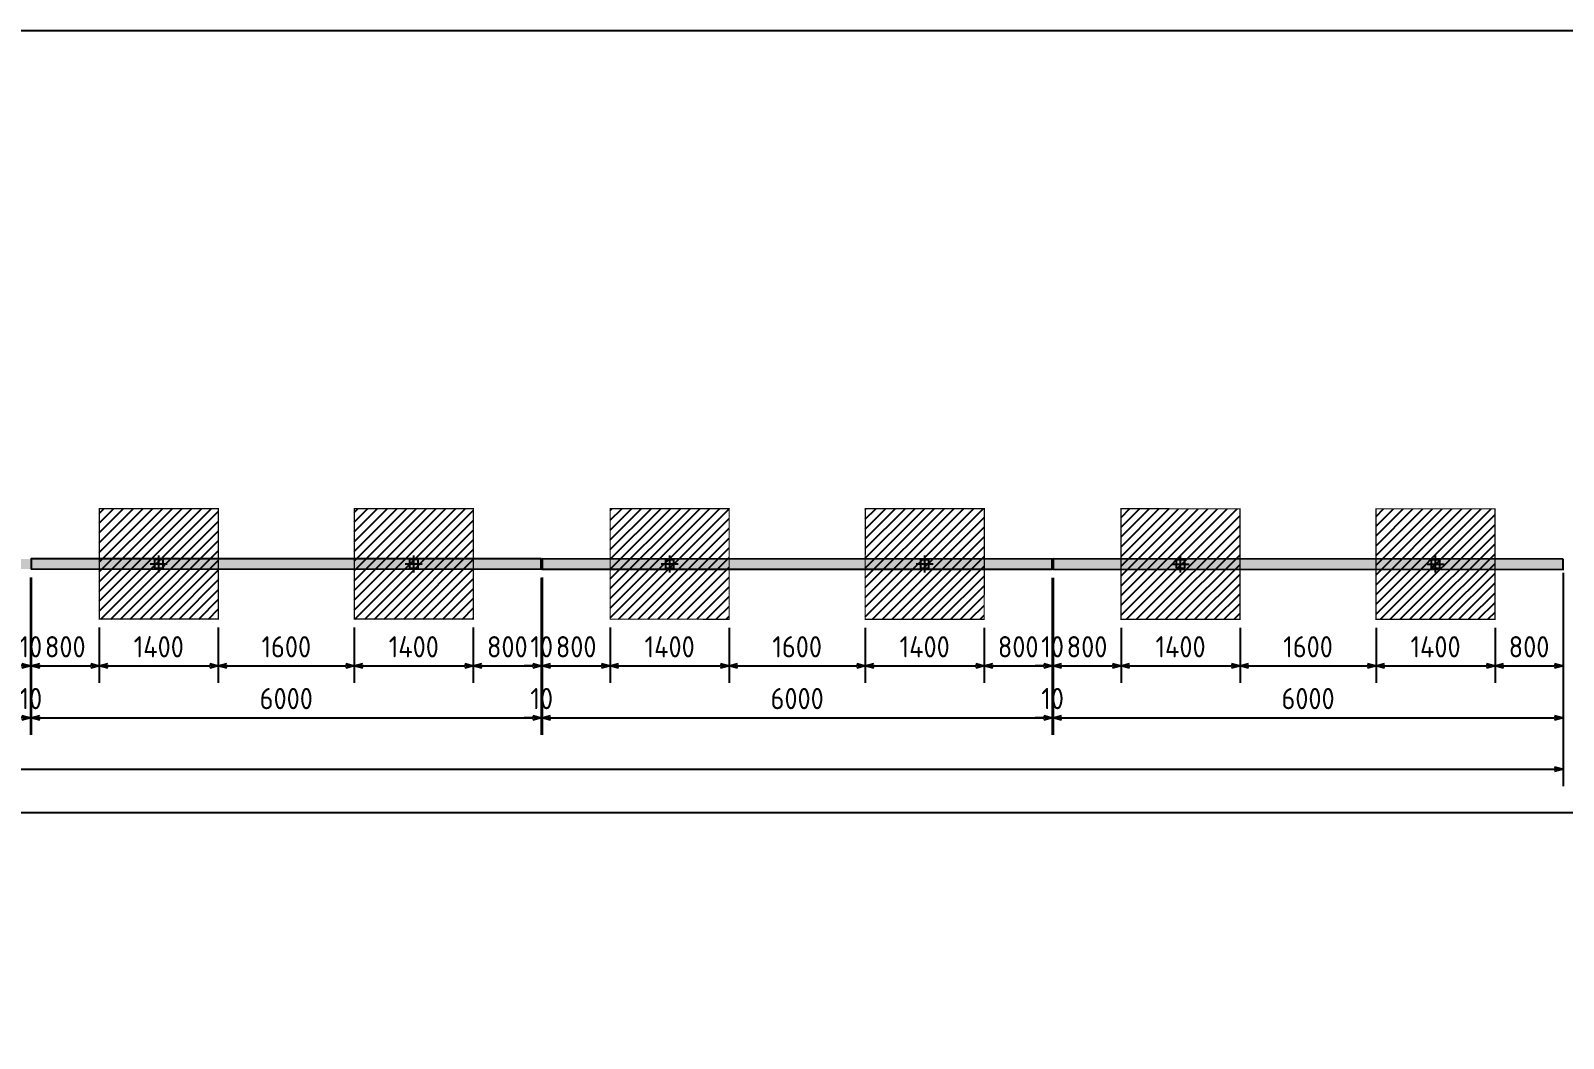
# Model space of a CAD drawing. Header units: centimetres. Extents: x -6122352 to 6876996, y -1694241 to 2592194.
# Drawn here: x 3372715 to 3390746, y 790899 to 802757 of the extents above; entities that cross this region are included whole.
import ezdxf

# ---------------------------------------------------------------- set-up
doc = ezdxf.new("R2010")
doc.units = ezdxf.units.CM
doc.header["$MEASUREMENT"] = 0
doc.header["$PDMODE"] = 66
doc.header["$PDSIZE"] = 100
doc.linetypes.add('CENTER', pattern=[2, 1.25, -0.25, 0.25, -0.25])
doc.layers.get('Defpoints').update_dxf_attribs({"color": 255, "linetype": 'CENTER'})
for name, color, linetype in [('@MI-FOOTINGS', 7, 'Continuous'), ('@MI-TYPE-01', 30, 'Continuous'), ('@MI-TYPE-02', 6, 'Continuous')]:
    doc.layers.add(name, color=color, linetype=linetype)
doc.styles.add('Schueco-BEMSTIL', font='isocpeur.ttf', dxfattribs={"width": 0.9})
doc.dimstyles.new('MI- JWC-TXT-2.5 MM', dxfattribs={"dimscale": 1.5, "dimtxt": 2.5, "dimasz": 1, "dimexe": 2, "dimexo": 1, "dimgap": 1, "dimtad": 1, "dimdec": 0, "dimdsep": 46, "dimtxsty": 'Schueco-BEMSTIL', "dimblk": 'OPEN30', "dimcen": 0, "dimdle": 2, "dimclrd": 140, "dimclre": 8, "dimclrt": 40, "dimadec": 0, "dimazin": 2, "dimtfac": 1, "dimtdec": 0, "dimtix": 1, "dimtmove": 2, "dimatfit": 3, "dimldrblk": 'OPEN', "dimfxl": 2, "dimlwd": -1, "dimlwe": -1, "dimarcsym": 0})

# ---------------------------------------------------------------- blocks, each defined once
blk = doc.blocks.new('T2-FOOTING PLAN')
at = {"layer": '@MI-FOOTINGS', "transparency": 33554679}
h = blk.add_hatch(dxfattribs=at)
h.set_pattern_fill('ANSI31', color=8, scale=650)
h.paths.add_polyline_path([(-700, 650), (700, 650), (700, -650), (-700, -650)])
at = {"layer": '@MI-FOOTINGS', "color": 160, "true_color": 0x3340f0, "const_width": 15}
blk.add_lwpolyline([(-700, 650), (700, 650), (700, -650), (-700, -650)], close=True, dxfattribs=at)
at = {"layer": '@MI-FOOTINGS', "color": 30}
blk.add_point((0, 0), dxfattribs=at)
blk = doc.blocks.new('_Open30')
at = {"color": 0, "linetype": 'ByBlock', "lineweight": -2}
for p, q in [((-1, 0.27), (0, 0)), ((0, 0), (-1, -0.27)), ((0, 0), (-1, 0))]:
    blk.add_line(p, q, dxfattribs=at)
blk = doc.blocks.new('*D995')
at = {"layer": '@MI-TYPE-02', "color": 8, "transparency": 16777216}
for p, q in [((369701, -190787), (369701, -192636)), ((369711, -190786), (369711, -192636))]:
    blk.add_line(p, q, dxfattribs=at)
at = {"layer": '@MI-TYPE-02', "color": 140, "transparency": 16777216}
for p, q in [((369601, -192436), (369501, -192436)), ((369701, -192436), (369711, -192436)), ((369811, -192436), (369911, -192436))]:
    blk.add_line(p, q, dxfattribs=at)
at = {"layer": 'Defpoints', "color": 0, "transparency": 16777216}
for p in [(369701, -190687), (369711, -190686), (369711, -192436)]:
    blk.add_point(p, dxfattribs=at)
at = {"layer": '@MI-TYPE-02', "color": 140, "transparency": 16777216, "xscale": 100, "yscale": 100, "zscale": 100}
blk.add_blockref('_Open30', (369701, -192436), dxfattribs=at)
at = {"layer": '@MI-TYPE-02', "color": 140, "transparency": 16777216, "xscale": 100, "yscale": 100, "zscale": 100, "rotation": 180}
blk.add_blockref('_Open30', (369711, -192436), dxfattribs=at)
at = {"layer": '@MI-TYPE-02', "color": 40, "transparency": 16777216, "insert": (369706, -192211), "char_height": 250, "attachment_point": 5, "style": 'Schueco-BEMSTIL'}
blk.add_mtext('10', dxfattribs=at)
blk = doc.blocks.new('_Open')
at = {"color": 0, "linetype": 'ByBlock', "lineweight": -2}
for p, q in [((-1, 0), (0, 0)), ((-1, 0), (0, 0)), ((0, 0), (-1, 0))]:
    blk.add_line(p, q, dxfattribs=at)
blk = doc.blocks.new('*D996')
at = {"layer": '@MI-TYPE-02', "color": 8, "transparency": 16777216}
for p, q in [((369711, -190786), (369711, -192636)), ((375711, -190788), (375711, -192636))]:
    blk.add_line(p, q, dxfattribs=at)
at = {"layer": '@MI-TYPE-02', "color": 140, "transparency": 16777216}
blk.add_line((369811, -192436), (375611, -192436), dxfattribs=at)
at = {"layer": 'Defpoints', "color": 0, "transparency": 16777216}
for p in [(369711, -190686), (375711, -190688), (375711, -192436)]:
    blk.add_point(p, dxfattribs=at)
at = {"layer": '@MI-TYPE-02', "color": 140, "transparency": 16777216, "xscale": 100, "yscale": 100, "zscale": 100, "rotation": 180}
blk.add_blockref('_Open30', (369711, -192436), dxfattribs=at)
at = {"layer": '@MI-TYPE-02', "color": 140, "transparency": 16777216, "xscale": 100, "yscale": 100, "zscale": 100}
blk.add_blockref('_Open30', (375711, -192436), dxfattribs=at)
at = {"layer": '@MI-TYPE-02', "color": 40, "transparency": 16777216, "insert": (372711, -192211), "char_height": 250, "attachment_point": 5, "style": 'Schueco-BEMSTIL'}
blk.add_mtext('6000', dxfattribs=at)
blk = doc.blocks.new('*D997')
at = {"layer": '@MI-TYPE-02', "color": 8, "transparency": 16777216}
for p, q in [((375711, -190788), (375711, -192636)), ((375721, -190787), (375721, -192636))]:
    blk.add_line(p, q, dxfattribs=at)
at = {"layer": '@MI-TYPE-02', "color": 140, "transparency": 16777216}
for p, q in [((375611, -192436), (375511, -192436)), ((375711, -192436), (375721, -192436)), ((375821, -192436), (375921, -192436))]:
    blk.add_line(p, q, dxfattribs=at)
at = {"layer": 'Defpoints', "color": 0, "transparency": 16777216}
for p in [(375711, -190688), (375721, -190687), (375721, -192436)]:
    blk.add_point(p, dxfattribs=at)
at = {"layer": '@MI-TYPE-02', "color": 140, "transparency": 16777216, "xscale": 100, "yscale": 100, "zscale": 100}
blk.add_blockref('_Open30', (375711, -192436), dxfattribs=at)
at = {"layer": '@MI-TYPE-02', "color": 140, "transparency": 16777216, "xscale": 100, "yscale": 100, "zscale": 100, "rotation": 180}
blk.add_blockref('_Open30', (375721, -192436), dxfattribs=at)
at = {"layer": '@MI-TYPE-02', "color": 40, "transparency": 16777216, "insert": (375716, -192211), "char_height": 250, "attachment_point": 5, "style": 'Schueco-BEMSTIL'}
blk.add_mtext('10', dxfattribs=at)
blk = doc.blocks.new('*D998')
at = {"layer": '@MI-TYPE-02', "color": 8, "transparency": 16777216}
for p, q in [((375721, -190787), (375721, -192636)), ((381721, -190789), (381721, -192636))]:
    blk.add_line(p, q, dxfattribs=at)
at = {"layer": '@MI-TYPE-02', "color": 140, "transparency": 16777216}
blk.add_line((375821, -192436), (381621, -192436), dxfattribs=at)
at = {"layer": 'Defpoints', "color": 0, "transparency": 16777216}
for p in [(375721, -190687), (381721, -190689), (381721, -192436)]:
    blk.add_point(p, dxfattribs=at)
at = {"layer": '@MI-TYPE-02', "color": 140, "transparency": 16777216, "xscale": 100, "yscale": 100, "zscale": 100, "rotation": 180}
blk.add_blockref('_Open30', (375721, -192436), dxfattribs=at)
at = {"layer": '@MI-TYPE-02', "color": 140, "transparency": 16777216, "xscale": 100, "yscale": 100, "zscale": 100}
blk.add_blockref('_Open30', (381721, -192436), dxfattribs=at)
at = {"layer": '@MI-TYPE-02', "color": 40, "transparency": 16777216, "insert": (378721, -192211), "char_height": 250, "attachment_point": 5, "style": 'Schueco-BEMSTIL'}
blk.add_mtext('6000', dxfattribs=at)
blk = doc.blocks.new('*D999')
at = {"layer": '@MI-TYPE-02', "color": 8, "transparency": 16777216}
for p, q in [((381721, -190789), (381721, -192636)), ((381731, -190788), (381731, -192636))]:
    blk.add_line(p, q, dxfattribs=at)
at = {"layer": '@MI-TYPE-02', "color": 140, "transparency": 16777216}
for p, q in [((381621, -192436), (381521, -192436)), ((381721, -192436), (381731, -192436)), ((381831, -192436), (381931, -192436))]:
    blk.add_line(p, q, dxfattribs=at)
at = {"layer": 'Defpoints', "color": 0, "transparency": 16777216}
for p in [(381721, -190689), (381731, -190688), (381731, -192436)]:
    blk.add_point(p, dxfattribs=at)
at = {"layer": '@MI-TYPE-02', "color": 140, "transparency": 16777216, "xscale": 100, "yscale": 100, "zscale": 100}
blk.add_blockref('_Open30', (381721, -192436), dxfattribs=at)
at = {"layer": '@MI-TYPE-02', "color": 140, "transparency": 16777216, "xscale": 100, "yscale": 100, "zscale": 100, "rotation": 180}
blk.add_blockref('_Open30', (381731, -192436), dxfattribs=at)
at = {"layer": '@MI-TYPE-02', "color": 40, "transparency": 16777216, "insert": (381726, -192211), "char_height": 250, "attachment_point": 5, "style": 'Schueco-BEMSTIL'}
blk.add_mtext('10', dxfattribs=at)
blk = doc.blocks.new('*D1000')
at = {"layer": '@MI-TYPE-02', "color": 8, "transparency": 16777216}
for p, q in [((381731, -190788), (381731, -192636)), ((387731, -190790), (387731, -192636))]:
    blk.add_line(p, q, dxfattribs=at)
at = {"layer": '@MI-TYPE-02', "color": 140, "transparency": 16777216}
blk.add_line((381831, -192436), (387631, -192436), dxfattribs=at)
at = {"layer": 'Defpoints', "color": 0, "transparency": 16777216}
for p in [(381731, -190688), (387731, -190690), (387731, -192436)]:
    blk.add_point(p, dxfattribs=at)
at = {"layer": '@MI-TYPE-02', "color": 140, "transparency": 16777216, "xscale": 100, "yscale": 100, "zscale": 100, "rotation": 180}
blk.add_blockref('_Open30', (381731, -192436), dxfattribs=at)
at = {"layer": '@MI-TYPE-02', "color": 140, "transparency": 16777216, "xscale": 100, "yscale": 100, "zscale": 100}
blk.add_blockref('_Open30', (387731, -192436), dxfattribs=at)
at = {"layer": '@MI-TYPE-02', "color": 40, "transparency": 16777216, "insert": (384731, -192211), "char_height": 250, "attachment_point": 5, "style": 'Schueco-BEMSTIL'}
blk.add_mtext('6000', dxfattribs=at)
blk = doc.blocks.new('*D1024')
at = {"layer": '@MI-TYPE-02', "color": 8, "transparency": 16777216}
for p, q in [((369701, -190787), (369701, -192026)), ((369711, -190786), (369711, -192026))]:
    blk.add_line(p, q, dxfattribs=at)
at = {"layer": '@MI-TYPE-02', "color": 140, "transparency": 16777216}
for p, q in [((369601, -191826), (369501, -191826)), ((369701, -191826), (369711, -191826)), ((369811, -191826), (369911, -191826))]:
    blk.add_line(p, q, dxfattribs=at)
at = {"layer": 'Defpoints', "color": 0, "transparency": 16777216}
for p in [(369701, -190687), (369711, -190686), (369711, -191826)]:
    blk.add_point(p, dxfattribs=at)
at = {"layer": '@MI-TYPE-02', "color": 140, "transparency": 16777216, "xscale": 100, "yscale": 100, "zscale": 100}
blk.add_blockref('_Open30', (369701, -191826), dxfattribs=at)
at = {"layer": '@MI-TYPE-02', "color": 140, "transparency": 16777216, "xscale": 100, "yscale": 100, "zscale": 100, "rotation": 180}
blk.add_blockref('_Open30', (369711, -191826), dxfattribs=at)
at = {"layer": '@MI-TYPE-02', "color": 40, "transparency": 16777216, "insert": (369706, -191601), "char_height": 250, "attachment_point": 5, "style": 'Schueco-BEMSTIL'}
blk.add_mtext('10', dxfattribs=at)
blk = doc.blocks.new('*D1025')
at = {"layer": '@MI-TYPE-02', "color": 8, "transparency": 16777216}
for p, q in [((369711, -190786), (369711, -192026)), ((370511, -191375), (370511, -192026))]:
    blk.add_line(p, q, dxfattribs=at)
at = {"layer": '@MI-TYPE-02', "color": 140, "transparency": 16777216}
blk.add_line((369811, -191826), (370411, -191826), dxfattribs=at)
at = {"layer": 'Defpoints', "color": 0, "transparency": 16777216}
for p in [(369711, -190686), (370511, -191275), (370511, -191826)]:
    blk.add_point(p, dxfattribs=at)
at = {"layer": '@MI-TYPE-02', "color": 140, "transparency": 16777216, "xscale": 100, "yscale": 100, "zscale": 100, "rotation": 180}
blk.add_blockref('_Open30', (369711, -191826), dxfattribs=at)
at = {"layer": '@MI-TYPE-02', "color": 140, "transparency": 16777216, "xscale": 100, "yscale": 100, "zscale": 100}
blk.add_blockref('_Open30', (370511, -191826), dxfattribs=at)
at = {"layer": '@MI-TYPE-02', "color": 40, "transparency": 16777216, "insert": (370111, -191601), "char_height": 250, "attachment_point": 5, "style": 'Schueco-BEMSTIL'}
blk.add_mtext('800', dxfattribs=at)
blk = doc.blocks.new('*D1026')
at = {"layer": '@MI-TYPE-02', "color": 8, "transparency": 16777216}
for p, q in [((370511, -191375), (370511, -192026)), ((371911, -191375), (371911, -192026))]:
    blk.add_line(p, q, dxfattribs=at)
at = {"layer": '@MI-TYPE-02', "color": 140, "transparency": 16777216}
blk.add_line((370611, -191826), (371811, -191826), dxfattribs=at)
at = {"layer": 'Defpoints', "color": 0, "transparency": 16777216}
for p in [(370511, -191275), (371911, -191275), (371911, -191826)]:
    blk.add_point(p, dxfattribs=at)
at = {"layer": '@MI-TYPE-02', "color": 140, "transparency": 16777216, "xscale": 100, "yscale": 100, "zscale": 100, "rotation": 180}
blk.add_blockref('_Open30', (370511, -191826), dxfattribs=at)
at = {"layer": '@MI-TYPE-02', "color": 140, "transparency": 16777216, "xscale": 100, "yscale": 100, "zscale": 100}
blk.add_blockref('_Open30', (371911, -191826), dxfattribs=at)
at = {"layer": '@MI-TYPE-02', "color": 40, "transparency": 16777216, "insert": (371211, -191601), "char_height": 250, "attachment_point": 5, "style": 'Schueco-BEMSTIL'}
blk.add_mtext('1400', dxfattribs=at)
blk = doc.blocks.new('*D1027')
at = {"layer": '@MI-TYPE-02', "color": 8, "transparency": 16777216}
for p, q in [((371911, -191375), (371911, -192026)), ((373511, -191376), (373511, -192026))]:
    blk.add_line(p, q, dxfattribs=at)
at = {"layer": '@MI-TYPE-02', "color": 140, "transparency": 16777216}
blk.add_line((372011, -191826), (373411, -191826), dxfattribs=at)
at = {"layer": 'Defpoints', "color": 0, "transparency": 16777216}
for p in [(371911, -191275), (373511, -191276), (373511, -191826)]:
    blk.add_point(p, dxfattribs=at)
at = {"layer": '@MI-TYPE-02', "color": 140, "transparency": 16777216, "xscale": 100, "yscale": 100, "zscale": 100, "rotation": 180}
blk.add_blockref('_Open30', (371911, -191826), dxfattribs=at)
at = {"layer": '@MI-TYPE-02', "color": 140, "transparency": 16777216, "xscale": 100, "yscale": 100, "zscale": 100}
blk.add_blockref('_Open30', (373511, -191826), dxfattribs=at)
at = {"layer": '@MI-TYPE-02', "color": 40, "transparency": 16777216, "insert": (372711, -191601), "char_height": 250, "attachment_point": 5, "style": 'Schueco-BEMSTIL'}
blk.add_mtext('1600', dxfattribs=at)
blk = doc.blocks.new('*D1028')
at = {"layer": '@MI-TYPE-02', "color": 8, "transparency": 16777216}
for p, q in [((373511, -191376), (373511, -192026)), ((374911, -191376), (374911, -192026))]:
    blk.add_line(p, q, dxfattribs=at)
at = {"layer": '@MI-TYPE-02', "color": 140, "transparency": 16777216}
blk.add_line((373611, -191826), (374811, -191826), dxfattribs=at)
at = {"layer": 'Defpoints', "color": 0, "transparency": 16777216}
for p in [(373511, -191276), (374911, -191276), (374911, -191826)]:
    blk.add_point(p, dxfattribs=at)
at = {"layer": '@MI-TYPE-02', "color": 140, "transparency": 16777216, "xscale": 100, "yscale": 100, "zscale": 100, "rotation": 180}
blk.add_blockref('_Open30', (373511, -191826), dxfattribs=at)
at = {"layer": '@MI-TYPE-02', "color": 140, "transparency": 16777216, "xscale": 100, "yscale": 100, "zscale": 100}
blk.add_blockref('_Open30', (374911, -191826), dxfattribs=at)
at = {"layer": '@MI-TYPE-02', "color": 40, "transparency": 16777216, "insert": (374211, -191601), "char_height": 250, "attachment_point": 5, "style": 'Schueco-BEMSTIL'}
blk.add_mtext('1400', dxfattribs=at)
blk = doc.blocks.new('*D1029')
at = {"layer": '@MI-TYPE-02', "color": 8, "transparency": 16777216}
for p, q in [((375711, -190788), (375711, -192026)), ((374911, -191376), (374911, -192026))]:
    blk.add_line(p, q, dxfattribs=at)
at = {"layer": '@MI-TYPE-02', "color": 140, "transparency": 16777216}
blk.add_line((375011, -191826), (375611, -191826), dxfattribs=at)
at = {"layer": 'Defpoints', "color": 0, "transparency": 16777216}
for p in [(375711, -190688), (374911, -191276), (375711, -191826)]:
    blk.add_point(p, dxfattribs=at)
at = {"layer": '@MI-TYPE-02', "color": 140, "transparency": 16777216, "xscale": 100, "yscale": 100, "zscale": 100, "rotation": 180}
blk.add_blockref('_Open30', (374911, -191826), dxfattribs=at)
at = {"layer": '@MI-TYPE-02', "color": 140, "transparency": 16777216, "xscale": 100, "yscale": 100, "zscale": 100}
blk.add_blockref('_Open30', (375711, -191826), dxfattribs=at)
at = {"layer": '@MI-TYPE-02', "color": 40, "transparency": 16777216, "insert": (375311, -191601), "char_height": 250, "attachment_point": 5, "style": 'Schueco-BEMSTIL'}
blk.add_mtext('800', dxfattribs=at)
blk = doc.blocks.new('*D1030')
at = {"layer": '@MI-TYPE-02', "color": 8, "transparency": 16777216}
for p, q in [((375711, -190788), (375711, -192026)), ((375721, -190787), (375721, -192026))]:
    blk.add_line(p, q, dxfattribs=at)
at = {"layer": '@MI-TYPE-02', "color": 140, "transparency": 16777216}
for p, q in [((375611, -191826), (375511, -191826)), ((375711, -191826), (375721, -191826)), ((375821, -191826), (375921, -191826))]:
    blk.add_line(p, q, dxfattribs=at)
at = {"layer": 'Defpoints', "color": 0, "transparency": 16777216}
for p in [(375711, -190688), (375721, -190687), (375721, -191826)]:
    blk.add_point(p, dxfattribs=at)
at = {"layer": '@MI-TYPE-02', "color": 140, "transparency": 16777216, "xscale": 100, "yscale": 100, "zscale": 100}
blk.add_blockref('_Open30', (375711, -191826), dxfattribs=at)
at = {"layer": '@MI-TYPE-02', "color": 140, "transparency": 16777216, "xscale": 100, "yscale": 100, "zscale": 100, "rotation": 180}
blk.add_blockref('_Open30', (375721, -191826), dxfattribs=at)
at = {"layer": '@MI-TYPE-02', "color": 40, "transparency": 16777216, "insert": (375716, -191601), "char_height": 250, "attachment_point": 5, "style": 'Schueco-BEMSTIL'}
blk.add_mtext('10', dxfattribs=at)
blk = doc.blocks.new('*D1031')
at = {"layer": '@MI-TYPE-02', "color": 8, "transparency": 16777216}
for p, q in [((375721, -190787), (375721, -192026)), ((376521, -191376), (376521, -192026))]:
    blk.add_line(p, q, dxfattribs=at)
at = {"layer": '@MI-TYPE-02', "color": 140, "transparency": 16777216}
blk.add_line((375821, -191826), (376421, -191826), dxfattribs=at)
at = {"layer": 'Defpoints', "color": 0, "transparency": 16777216}
for p in [(375721, -190687), (376521, -191276), (376521, -191826)]:
    blk.add_point(p, dxfattribs=at)
at = {"layer": '@MI-TYPE-02', "color": 140, "transparency": 16777216, "xscale": 100, "yscale": 100, "zscale": 100, "rotation": 180}
blk.add_blockref('_Open30', (375721, -191826), dxfattribs=at)
at = {"layer": '@MI-TYPE-02', "color": 140, "transparency": 16777216, "xscale": 100, "yscale": 100, "zscale": 100}
blk.add_blockref('_Open30', (376521, -191826), dxfattribs=at)
at = {"layer": '@MI-TYPE-02', "color": 40, "transparency": 16777216, "insert": (376121, -191601), "char_height": 250, "attachment_point": 5, "style": 'Schueco-BEMSTIL'}
blk.add_mtext('800', dxfattribs=at)
blk = doc.blocks.new('*D1032')
at = {"layer": '@MI-TYPE-02', "color": 8, "transparency": 16777216}
for p, q in [((376521, -191376), (376521, -192026)), ((377921, -191377), (377921, -192026))]:
    blk.add_line(p, q, dxfattribs=at)
at = {"layer": '@MI-TYPE-02', "color": 140, "transparency": 16777216}
blk.add_line((376621, -191826), (377821, -191826), dxfattribs=at)
at = {"layer": 'Defpoints', "color": 0, "transparency": 16777216}
for p in [(376521, -191276), (377921, -191277), (377921, -191826)]:
    blk.add_point(p, dxfattribs=at)
at = {"layer": '@MI-TYPE-02', "color": 140, "transparency": 16777216, "xscale": 100, "yscale": 100, "zscale": 100, "rotation": 180}
blk.add_blockref('_Open30', (376521, -191826), dxfattribs=at)
at = {"layer": '@MI-TYPE-02', "color": 140, "transparency": 16777216, "xscale": 100, "yscale": 100, "zscale": 100}
blk.add_blockref('_Open30', (377921, -191826), dxfattribs=at)
at = {"layer": '@MI-TYPE-02', "color": 40, "transparency": 16777216, "insert": (377221, -191601), "char_height": 250, "attachment_point": 5, "style": 'Schueco-BEMSTIL'}
blk.add_mtext('1400', dxfattribs=at)
blk = doc.blocks.new('*D1033')
at = {"layer": '@MI-TYPE-02', "color": 8, "transparency": 16777216}
for p, q in [((377921, -191377), (377921, -192026)), ((379521, -191377), (379521, -192026))]:
    blk.add_line(p, q, dxfattribs=at)
at = {"layer": '@MI-TYPE-02', "color": 140, "transparency": 16777216}
blk.add_line((378021, -191826), (379421, -191826), dxfattribs=at)
at = {"layer": 'Defpoints', "color": 0, "transparency": 16777216}
for p in [(377921, -191277), (379521, -191277), (379521, -191826)]:
    blk.add_point(p, dxfattribs=at)
at = {"layer": '@MI-TYPE-02', "color": 140, "transparency": 16777216, "xscale": 100, "yscale": 100, "zscale": 100, "rotation": 180}
blk.add_blockref('_Open30', (377921, -191826), dxfattribs=at)
at = {"layer": '@MI-TYPE-02', "color": 140, "transparency": 16777216, "xscale": 100, "yscale": 100, "zscale": 100}
blk.add_blockref('_Open30', (379521, -191826), dxfattribs=at)
at = {"layer": '@MI-TYPE-02', "color": 40, "transparency": 16777216, "insert": (378721, -191601), "char_height": 250, "attachment_point": 5, "style": 'Schueco-BEMSTIL'}
blk.add_mtext('1600', dxfattribs=at)
blk = doc.blocks.new('*D1034')
at = {"layer": '@MI-TYPE-02', "color": 8, "transparency": 16777216}
for p, q in [((379521, -191377), (379521, -192026)), ((380921, -191377), (380921, -192026))]:
    blk.add_line(p, q, dxfattribs=at)
at = {"layer": '@MI-TYPE-02', "color": 140, "transparency": 16777216}
blk.add_line((379621, -191826), (380821, -191826), dxfattribs=at)
at = {"layer": 'Defpoints', "color": 0, "transparency": 16777216}
for p in [(379521, -191277), (380921, -191277), (380921, -191826)]:
    blk.add_point(p, dxfattribs=at)
at = {"layer": '@MI-TYPE-02', "color": 140, "transparency": 16777216, "xscale": 100, "yscale": 100, "zscale": 100, "rotation": 180}
blk.add_blockref('_Open30', (379521, -191826), dxfattribs=at)
at = {"layer": '@MI-TYPE-02', "color": 140, "transparency": 16777216, "xscale": 100, "yscale": 100, "zscale": 100}
blk.add_blockref('_Open30', (380921, -191826), dxfattribs=at)
at = {"layer": '@MI-TYPE-02', "color": 40, "transparency": 16777216, "insert": (380221, -191601), "char_height": 250, "attachment_point": 5, "style": 'Schueco-BEMSTIL'}
blk.add_mtext('1400', dxfattribs=at)
blk = doc.blocks.new('*D1035')
at = {"layer": '@MI-TYPE-02', "color": 8, "transparency": 16777216}
for p, q in [((381721, -190788), (381721, -192026)), ((380921, -191377), (380921, -192026))]:
    blk.add_line(p, q, dxfattribs=at)
at = {"layer": '@MI-TYPE-02', "color": 140, "transparency": 16777216}
blk.add_line((381021, -191826), (381621, -191826), dxfattribs=at)
at = {"layer": 'Defpoints', "color": 0, "transparency": 16777216}
for p in [(381721, -190688), (380921, -191277), (381721, -191826)]:
    blk.add_point(p, dxfattribs=at)
at = {"layer": '@MI-TYPE-02', "color": 140, "transparency": 16777216, "xscale": 100, "yscale": 100, "zscale": 100, "rotation": 180}
blk.add_blockref('_Open30', (380921, -191826), dxfattribs=at)
at = {"layer": '@MI-TYPE-02', "color": 140, "transparency": 16777216, "xscale": 100, "yscale": 100, "zscale": 100}
blk.add_blockref('_Open30', (381721, -191826), dxfattribs=at)
at = {"layer": '@MI-TYPE-02', "color": 40, "transparency": 16777216, "insert": (381321, -191601), "char_height": 250, "attachment_point": 5, "style": 'Schueco-BEMSTIL'}
blk.add_mtext('800', dxfattribs=at)
blk = doc.blocks.new('*D1036')
at = {"layer": '@MI-TYPE-02', "color": 8, "transparency": 16777216}
for p, q in [((381721, -190788), (381721, -192026)), ((381731, -190788), (381731, -192026))]:
    blk.add_line(p, q, dxfattribs=at)
at = {"layer": '@MI-TYPE-02', "color": 140, "transparency": 16777216}
for p, q in [((381621, -191826), (381521, -191826)), ((381721, -191826), (381731, -191826)), ((381831, -191826), (381931, -191826))]:
    blk.add_line(p, q, dxfattribs=at)
at = {"layer": 'Defpoints', "color": 0, "transparency": 16777216}
for p in [(381721, -190688), (381731, -190688), (381731, -191826)]:
    blk.add_point(p, dxfattribs=at)
at = {"layer": '@MI-TYPE-02', "color": 140, "transparency": 16777216, "xscale": 100, "yscale": 100, "zscale": 100}
blk.add_blockref('_Open30', (381721, -191826), dxfattribs=at)
at = {"layer": '@MI-TYPE-02', "color": 140, "transparency": 16777216, "xscale": 100, "yscale": 100, "zscale": 100, "rotation": 180}
blk.add_blockref('_Open30', (381731, -191826), dxfattribs=at)
at = {"layer": '@MI-TYPE-02', "color": 40, "transparency": 16777216, "insert": (381726, -191601), "char_height": 250, "attachment_point": 5, "style": 'Schueco-BEMSTIL'}
blk.add_mtext('10', dxfattribs=at)
blk = doc.blocks.new('*D1037')
at = {"layer": '@MI-TYPE-02', "color": 8, "transparency": 16777216}
for p, q in [((381731, -190788), (381731, -192026)), ((382531, -191377), (382531, -192026))]:
    blk.add_line(p, q, dxfattribs=at)
at = {"layer": '@MI-TYPE-02', "color": 140, "transparency": 16777216}
blk.add_line((381831, -191826), (382431, -191826), dxfattribs=at)
at = {"layer": 'Defpoints', "color": 0, "transparency": 16777216}
for p in [(381731, -190688), (382531, -191277), (382531, -191826)]:
    blk.add_point(p, dxfattribs=at)
at = {"layer": '@MI-TYPE-02', "color": 140, "transparency": 16777216, "xscale": 100, "yscale": 100, "zscale": 100, "rotation": 180}
blk.add_blockref('_Open30', (381731, -191826), dxfattribs=at)
at = {"layer": '@MI-TYPE-02', "color": 140, "transparency": 16777216, "xscale": 100, "yscale": 100, "zscale": 100}
blk.add_blockref('_Open30', (382531, -191826), dxfattribs=at)
at = {"layer": '@MI-TYPE-02', "color": 40, "transparency": 16777216, "insert": (382131, -191601), "char_height": 250, "attachment_point": 5, "style": 'Schueco-BEMSTIL'}
blk.add_mtext('800', dxfattribs=at)
blk = doc.blocks.new('*D1038')
at = {"layer": '@MI-TYPE-02', "color": 8, "transparency": 16777216}
for p, q in [((382531, -191377), (382531, -192026)), ((383931, -191378), (383931, -192026))]:
    blk.add_line(p, q, dxfattribs=at)
at = {"layer": '@MI-TYPE-02', "color": 140, "transparency": 16777216}
blk.add_line((382631, -191826), (383831, -191826), dxfattribs=at)
at = {"layer": 'Defpoints', "color": 0, "transparency": 16777216}
for p in [(382531, -191277), (383931, -191278), (383931, -191826)]:
    blk.add_point(p, dxfattribs=at)
at = {"layer": '@MI-TYPE-02', "color": 140, "transparency": 16777216, "xscale": 100, "yscale": 100, "zscale": 100, "rotation": 180}
blk.add_blockref('_Open30', (382531, -191826), dxfattribs=at)
at = {"layer": '@MI-TYPE-02', "color": 140, "transparency": 16777216, "xscale": 100, "yscale": 100, "zscale": 100}
blk.add_blockref('_Open30', (383931, -191826), dxfattribs=at)
at = {"layer": '@MI-TYPE-02', "color": 40, "transparency": 16777216, "insert": (383231, -191601), "char_height": 250, "attachment_point": 5, "style": 'Schueco-BEMSTIL'}
blk.add_mtext('1400', dxfattribs=at)
blk = doc.blocks.new('*D1039')
at = {"layer": '@MI-TYPE-02', "color": 8, "transparency": 16777216}
for p, q in [((383931, -191378), (383931, -192026)), ((385531, -191378), (385531, -192026))]:
    blk.add_line(p, q, dxfattribs=at)
at = {"layer": '@MI-TYPE-02', "color": 140, "transparency": 16777216}
blk.add_line((384031, -191826), (385431, -191826), dxfattribs=at)
at = {"layer": 'Defpoints', "color": 0, "transparency": 16777216}
for p in [(383931, -191278), (385531, -191278), (385531, -191826)]:
    blk.add_point(p, dxfattribs=at)
at = {"layer": '@MI-TYPE-02', "color": 140, "transparency": 16777216, "xscale": 100, "yscale": 100, "zscale": 100, "rotation": 180}
blk.add_blockref('_Open30', (383931, -191826), dxfattribs=at)
at = {"layer": '@MI-TYPE-02', "color": 140, "transparency": 16777216, "xscale": 100, "yscale": 100, "zscale": 100}
blk.add_blockref('_Open30', (385531, -191826), dxfattribs=at)
at = {"layer": '@MI-TYPE-02', "color": 40, "transparency": 16777216, "insert": (384731, -191601), "char_height": 250, "attachment_point": 5, "style": 'Schueco-BEMSTIL'}
blk.add_mtext('1600', dxfattribs=at)
blk = doc.blocks.new('*D1040')
at = {"layer": '@MI-TYPE-02', "color": 8, "transparency": 16777216}
for p, q in [((385531, -191378), (385531, -192026)), ((386931, -191378), (386931, -192026))]:
    blk.add_line(p, q, dxfattribs=at)
at = {"layer": '@MI-TYPE-02', "color": 140, "transparency": 16777216}
blk.add_line((385631, -191826), (386831, -191826), dxfattribs=at)
at = {"layer": 'Defpoints', "color": 0, "transparency": 16777216}
for p in [(385531, -191278), (386931, -191278), (386931, -191826)]:
    blk.add_point(p, dxfattribs=at)
at = {"layer": '@MI-TYPE-02', "color": 140, "transparency": 16777216, "xscale": 100, "yscale": 100, "zscale": 100, "rotation": 180}
blk.add_blockref('_Open30', (385531, -191826), dxfattribs=at)
at = {"layer": '@MI-TYPE-02', "color": 140, "transparency": 16777216, "xscale": 100, "yscale": 100, "zscale": 100}
blk.add_blockref('_Open30', (386931, -191826), dxfattribs=at)
at = {"layer": '@MI-TYPE-02', "color": 40, "transparency": 16777216, "insert": (386231, -191601), "char_height": 250, "attachment_point": 5, "style": 'Schueco-BEMSTIL'}
blk.add_mtext('1400', dxfattribs=at)
blk = doc.blocks.new('*D1041')
at = {"layer": '@MI-TYPE-02', "color": 8, "transparency": 16777216}
for p, q in [((387731, -190790), (387731, -192026)), ((386931, -191378), (386931, -192026))]:
    blk.add_line(p, q, dxfattribs=at)
at = {"layer": '@MI-TYPE-02', "color": 140, "transparency": 16777216}
blk.add_line((387031, -191826), (387631, -191826), dxfattribs=at)
at = {"layer": 'Defpoints', "color": 0, "transparency": 16777216}
for p in [(387731, -190690), (386931, -191278), (387731, -191826)]:
    blk.add_point(p, dxfattribs=at)
at = {"layer": '@MI-TYPE-02', "color": 140, "transparency": 16777216, "xscale": 100, "yscale": 100, "zscale": 100, "rotation": 180}
blk.add_blockref('_Open30', (386931, -191826), dxfattribs=at)
at = {"layer": '@MI-TYPE-02', "color": 140, "transparency": 16777216, "xscale": 100, "yscale": 100, "zscale": 100}
blk.add_blockref('_Open30', (387731, -191826), dxfattribs=at)
at = {"layer": '@MI-TYPE-02', "color": 40, "transparency": 16777216, "insert": (387331, -191601), "char_height": 250, "attachment_point": 5, "style": 'Schueco-BEMSTIL'}
blk.add_mtext('800', dxfattribs=at)
blk = doc.blocks.new('*D1042')
at = {"layer": '@MI-TYPE-02', "color": 8, "transparency": 16777216}
for p, q in [((345441, -190721), (345441, -193240)), ((387731, -190730), (387731, -193240))]:
    blk.add_line(p, q, dxfattribs=at)
at = {"layer": '@MI-TYPE-02', "color": 140, "transparency": 16777216}
blk.add_line((345541, -193040), (387631, -193040), dxfattribs=at)
at = {"layer": 'Defpoints', "color": 0, "transparency": 16777216}
for p in [(345441, -190621), (387731, -190630), (387731, -193040)]:
    blk.add_point(p, dxfattribs=at)
at = {"layer": '@MI-TYPE-02', "color": 140, "transparency": 16777216, "xscale": 100, "yscale": 100, "zscale": 100, "rotation": 180}
blk.add_blockref('_Open30', (345441, -193040), dxfattribs=at)
at = {"layer": '@MI-TYPE-02', "color": 140, "transparency": 16777216, "xscale": 100, "yscale": 100, "zscale": 100}
blk.add_blockref('_Open30', (387731, -193040), dxfattribs=at)
at = {"layer": '@MI-TYPE-02', "color": 40, "transparency": 16777216, "insert": (366586, -192815), "char_height": 250, "attachment_point": 5, "style": 'Schueco-BEMSTIL'}
blk.add_mtext('42290', dxfattribs=at)
blk = doc.blocks.new('*D1715')
at = {"layer": '@MI-TYPE-01', "color": 8, "transparency": 16777216}
for p, q in [((3306275, 796385), (3306275, 793458)), ((3432917, 796378), (3432917, 793458))]:
    blk.add_line(p, q, dxfattribs=at)
at = {"layer": '@MI-TYPE-01', "color": 140, "transparency": 16777216}
blk.add_line((3306325, 793558), (3432867, 793558), dxfattribs=at)
at = {"layer": 'Defpoints', "color": 0, "transparency": 16777216}
for p in [(3306275, 796435), (3432917, 796428), (3432917, 793558)]:
    blk.add_point(p, dxfattribs=at)
at = {"layer": '@MI-TYPE-01', "color": 140, "transparency": 16777216, "xscale": 50, "yscale": 50, "zscale": 50, "rotation": 180}
blk.add_blockref('_Open30', (3306275, 793558), dxfattribs=at)
at = {"layer": '@MI-TYPE-01', "color": 140, "transparency": 16777216, "xscale": 50, "yscale": 50, "zscale": 50}
blk.add_blockref('_Open30', (3432917, 793558), dxfattribs=at)
at = {"layer": '@MI-TYPE-01', "color": 40, "transparency": 16777216, "insert": (3369596, 793670), "char_height": 125, "attachment_point": 5, "style": 'Schueco-BEMSTIL'}
blk.add_mtext('126642', dxfattribs=at)
blk = doc.blocks.new('T2-REAR-PARTITION PLAN')
at = {"layer": '@MI-TYPE-02'}
h = blk.add_hatch(color=256, dxfattribs=at)
h.dxf.hatch_style = 1
h.paths.add_polyline_path([(42290.2, 51.3), (36290.3, 53.5), (36289.8, -66.5), (42289.7, -68.7)])
h.paths.add_polyline_path([(36280.3, 52.4), (30280.3, 54.6), (30279.9, -65.4), (36279.8, -67.6)])
h.paths.add_polyline_path([(30270.3, 53.6), (24270.4, 55.8), (24269.9, -64.2), (30269.9, -66.4)])
h.paths.add_polyline_path([(24260.4, 54.6), (18260.5, 56.8), (18260, -63.2), (24259.9, -65.4)])
h.paths.add_polyline_path([(18250.5, 55.9), (12250.5, 58.1), (12250.1, -61.9), (18250, -64.1)])
h.paths.add_polyline_path([(12240.6, 57.3), (6240.6, 59.5), (6240.2, -60.5), (12240.1, -62.7)])
h.paths.add_polyline_path([(6230.6, 58.4), (0.2, 60), (-0.2, -60), (6230.2, -61.6)])
for points in [[(30270.3, 53.6), (24270.4, 55.8), (24269.9, -64.2), (30269.9, -66.4)], [(36280.3, 52.4), (30280.3, 54.6), (30279.9, -65.4), (36279.8, -67.6)], [(42290.2, 51.3), (36290.3, 53.5), (36289.8, -66.5), (42289.7, -68.7)]]:
    blk.add_lwpolyline(points, close=True, dxfattribs=at)
at = {"layer": '@MI-FOOTINGS', "rotation": 359.9898439714545}
for p in [(25770.1, -3.8), (28770.1, -4.3), (31780.3, -5.1), (34780.3, -5.6), (37790, -6.1), (40790, -6.6)]:
    blk.add_blockref('T2-FOOTING PLAN', p, dxfattribs=at)
at = {"layer": '@MI-TYPE-02'}
for base, p1, p2, picture, middle in [((42290, -2418.4), (0, 0), (42290, -8.7), '*D1042', (21145, -2193.4)), ((24269.9, -1814.9), (24259.9, -65.4), (24269.9, -64.2), '*D995', (24264.9, -1589.9)), ((24269.9, -1204.9), (24259.9, -65.4), (24269.9, -64.2), '*D1024', (24264.9, -979.9)), ((30269.9, -1814.9), (24269.9, -64.2), (30269.9, -66.4), '*D996', (27269.9, -1589.9)), ((25070, -1204.9), (24269.9, -64.2), (25070, -653.7), '*D1025', (24670, -979.9)), ((30269.9, -1204.9), (29470, -654.5), (30269.9, -66.4), '*D1029', (29869.9, -979.9)), ((30279.9, -1814.9), (30269.9, -66.4), (30279.9, -65.4), '*D997', (30274.9, -1589.9)), ((30279.9, -1204.9), (30269.9, -66.4), (30279.9, -65.4), '*D1030', (30274.9, -979.9)), ((36279.8, -1814.9), (30279.9, -65.4), (36279.8, -67.6), '*D998', (33279.8, -1589.9)), ((31080.2, -1204.9), (30279.9, -65.4), (31080.2, -654.9), '*D1031', (30680, -979.9)), ((36279.8, -1204.9), (35480.2, -655.7), (36279.8, -66.5), '*D1035', (35880, -979.9)), ((36289.8, -1814.9), (36279.8, -67.6), (36289.8, -66.5), '*D999', (36284.8, -1589.9)), ((36289.8, -1204.9), (36279.8, -66.5), (36289.8, -66.5), '*D1036', (36284.8, -979.9)), ((42289.7, -1814.9), (36289.8, -66.5), (42289.7, -68.7), '*D1000', (39289.8, -1589.9)), ((37089.9, -1204.9), (36289.8, -66.5), (37089.9, -655.9), '*D1037', (36689.8, -979.9)), ((42289.7, -1204.9), (41489.9, -656.7), (42289.7, -68.7), '*D1041', (41889.8, -979.9)), ((26470, -1204.9), (25070, -653.7), (26470, -653.9), '*D1026', (25770, -979.9)), ((28070, -1204.9), (26470, -653.9), (28070, -654.2), '*D1027', (27270, -979.9)), ((29470, -1204.9), (28070, -654.2), (29470, -654.5), '*D1028', (28770, -979.9)), ((32480.2, -1204.9), (31080.2, -654.9), (32480.2, -655.2), '*D1032', (31780.2, -979.9)), ((34080.2, -1204.9), (32480.2, -655.2), (34080.2, -655.5), '*D1033', (33280.2, -979.9)), ((35480.2, -1204.9), (34080.2, -655.5), (35480.2, -655.7), '*D1034', (34780.2, -979.9)), ((38489.9, -1204.9), (37089.9, -655.9), (38489.9, -656.2), '*D1038', (37789.9, -979.9)), ((40089.9, -1204.9), (38489.9, -656.2), (40089.9, -656.5), '*D1039', (39289.9, -979.9)), ((41489.9, -1204.9), (40089.9, -656.5), (41489.9, -656.7), '*D1040', (40789.9, -979.9))]:
    dim = blk.add_linear_dim(base=base, p1=p1, p2=p2, dimstyle='MI- JWC-TXT-2.5 MM', dxfattribs=at)
    dim.commit()
    dim.dimension.update_dxf_attribs({"geometry": picture, "text_midpoint": middle, "insert": (-345441, 190621.4)})

msp = doc.modelspace()

# ---------------------------------------------------------------- linework, layer by layer
msp.add_lwpolyline([(3278170.28592, 802757.28808), (3588252.33865, 802757.28808), (3588252.33865, 779039.77254), (3278170.28592, 779039.77254)], close=True)

# ---------------------------------------------------------------- block references
at = {"layer": '@MI-TYPE-02'}
msp.add_blockref('T2-REAR-PARTITION PLAN', (3348452.58388, 796486.37647), dxfattribs=at)

# ---------------------------------------------------------------- dimensions: what is measured, and where the dimension line sits
at = {"layer": '@MI-TYPE-01'}
dim = msp.add_linear_dim(base=(3432917.48639, 793557.9972), p1=(3306275.17218, 796435.02061), p2=(3432917.48639, 796428.17474), dimstyle='MI- JWC-TXT-2.5 MM', dxfattribs=at)
dim.commit()
dim.dimension.update_dxf_attribs({"geometry": '*D1715', "text_midpoint": (3369596.32928, 793670.4972)})

doc.saveas('drawing.dxf')
